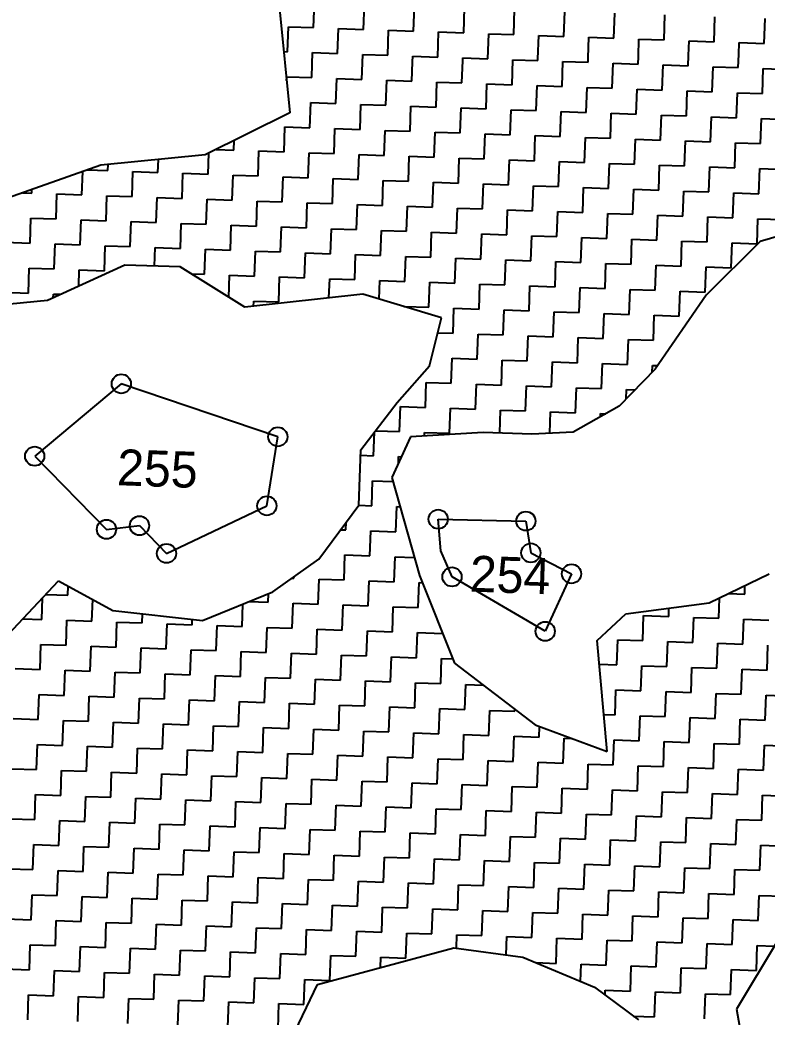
# Model space of a CAD drawing. Header units: metres. Extents: x 287345 to 291891, y 1993918 to 1999987.
# Drawn here: x 287922.8 to 288222.8, y 1997226.8 to 1997627.4 of the extents above; entities that cross this region are included whole.
import ezdxf
from ezdxf.enums import TextEntityAlignment as Align

# ---------------------------------------------------------------- set-up
doc = ezdxf.new("R2010")
doc.units = ezdxf.units.M
doc.header["$MEASUREMENT"] = 0
for name, color, linetype in [('POLY_HATCH', 12, 'Continuous'), ('POLY_PARCEL', 6, 'Continuous'), ('TEXT_PARCEL', 7, 'Continuous')]:
    doc.layers.add(name, color=color, linetype=linetype)
doc.styles.add('TEXT_MAP', font='')
doc.styles.get('TEXT_MAP').set_extended_font_data('Kruti Dev 050')

msp = doc.modelspace()

# ---------------------------------------------------------------- linework, layer by layer
for centre in [(287963.52, 1997481.24), (288026.39, 1997459.94), (287928.73, 1997452.15), (288021.98, 1997432.22), (288090.79, 1997426.85), (287957.54, 1997422.76), (287970.8, 1997424.25), (288126, 1997426.09), (287981.67, 1997413.1), (288127.99, 1997413.31), (288096.33, 1997403.67), (288144.33, 1997404.9), (288133.73, 1997381.8)]:
    msp.add_circle(centre, 3.85)
at = {"layer": 'POLY_HATCH'}
for p, q in [((288027.06, 1997631.88), (288031.14, 1997590.04)), ((288031.14, 1997590.04), (287997.17, 1997573.18)), ((287997.17, 1997573.18), (287955.31, 1997569.1)), ((287955.31, 1997569.1), (287876.47, 1997541.32)), ((288241.13, 1997544.57), (288220.05, 1997538.37)), ((288220.05, 1997538.37), (288198.44, 1997516.9)), ((287964.99, 1997528.94), (287933.9, 1997514.76)), ((287987.21, 1997528.16), (287964.99, 1997528.94)), ((288013.06, 1997511.96), (287987.21, 1997528.16)), ((287933.9, 1997514.76), (287893.43, 1997510.63)), ((288060.52, 1997517.22), (288013.06, 1997511.96)), ((288092.16, 1997507.77), (288060.52, 1997517.22)), ((288198.44, 1997516.9), (288177.92, 1997487.06)), ((288087.31, 1997488.48), (288092.16, 1997507.77)), ((288074.27, 1997473.66), (288087.31, 1997488.48)), ((288177.92, 1997487.06), (288163.49, 1997472.28)), ((288059.7, 1997454.72), (288074.27, 1997473.66)), ((288163.49, 1997472.28), (288145.04, 1997461.82)), ((288079.63, 1997459.96), (288072.09, 1997443.55)), ((288108.89, 1997461.71), (288079.63, 1997459.96)), ((288128.33, 1997461.02), (288108.89, 1997461.71)), ((288145.04, 1997461.82), (288128.33, 1997461.02)), ((288058.91, 1997432.52), (288059.7, 1997454.72)), ((288072.09, 1997443.55), (288083.22, 1997404.25)), ((288042.85, 1997410.85), (288058.91, 1997432.52)), ((288024.31, 1997397.61), (288042.85, 1997410.85)), ((288083.22, 1997404.25), (288097.27, 1997369.01)), ((288199.62, 1997393.18), (288223.67, 1997404.84)), ((287918.03, 1997380.53), (287938.26, 1997402.04)), ((287938.26, 1997402.04), (287960.08, 1997390.16)), ((287996.09, 1997386.1), (288024.31, 1997397.61)), ((288166.1, 1997388.81), (288199.62, 1997393.18)), ((287960.08, 1997390.16), (287996.09, 1997386.1)), ((288154.59, 1997378.1), (288166.1, 1997388.81)), ((288158.58, 1997333.49), (288154.59, 1997378.1)), ((288097.27, 1997369.01), (288129.76, 1997344.24)), ((288129.76, 1997344.24), (288158.58, 1997333.49)), ((288042.36, 1997239.95), (288097.11, 1997254.68)), ((288097.11, 1997254.68), (288124.79, 1997250.92)), ((288226.87, 1997257.25), (288210.61, 1997230.04)), ((288124.79, 1997250.92), (288153.56, 1997238.79)), ((288031.86, 1997218.08), (288042.36, 1997239.95)), ((288153.56, 1997238.79), (288171.17, 1997225.66)), ((288210.61, 1997230.04), (288215.23, 1997203.47))]:
    msp.add_line(p, q, dxfattribs=at)
at = {"layer": 'POLY_HATCH', "linetype": 'Continuous'}
for p, q in [((288040.69, 1997624.34), (288041.05, 1997634.4)), ((288060.8, 1997623.63), (288061.16, 1997633.69)), ((288080.91, 1997622.92), (288081.27, 1997632.98)), ((288101.02, 1997622.21), (288101.38, 1997632.26)), ((288121.13, 1997621.5), (288121.48, 1997631.55)), ((288141.24, 1997620.79), (288141.59, 1997630.84)), ((288161.35, 1997620.07), (288161.7, 1997630.13)), ((288181.46, 1997619.36), (288181.81, 1997629.42)), ((288201.56, 1997618.65), (288201.92, 1997628.71)), ((288221.67, 1997617.94), (288222.03, 1997627.99)), ((288030.28, 1997614.65), (288030.64, 1997624.7)), ((288030.64, 1997624.7), (288040.69, 1997624.34)), ((288050.39, 1997613.93), (288050.75, 1997623.99)), ((288050.75, 1997623.99), (288060.8, 1997623.63)), ((288070.5, 1997613.22), (288070.86, 1997623.28)), ((288070.86, 1997623.28), (288080.91, 1997622.92)), ((288090.61, 1997612.51), (288090.96, 1997622.57)), ((288090.96, 1997622.57), (288101.02, 1997622.21)), ((288110.72, 1997611.8), (288111.07, 1997621.85)), ((288111.07, 1997621.85), (288121.13, 1997621.5)), ((288130.85, 1997611.75), (288131.18, 1997621.14)), ((288131.18, 1997621.14), (288141.24, 1997620.79)), ((288151, 1997612.2), (288151.29, 1997620.43)), ((288151.29, 1997620.43), (288161.35, 1997620.07)), ((288171.15, 1997612.66), (288171.4, 1997619.72)), ((288171.4, 1997619.72), (288181.46, 1997619.36)), ((288191.3, 1997613.11), (288191.51, 1997619.01)), ((288191.51, 1997619.01), (288201.56, 1997618.65)), ((288211.45, 1997613.57), (288211.62, 1997618.3)), ((288211.62, 1997618.3), (288221.67, 1997617.94)), ((288028.73, 1997614.7), (288030.28, 1997614.65)), ((288040.17, 1997609.69), (288040.34, 1997614.29)), ((288040.34, 1997614.29), (288050.39, 1997613.93)), ((288060.32, 1997610.15), (288060.45, 1997613.58)), ((288060.45, 1997613.58), (288070.5, 1997613.22)), ((288080.47, 1997610.61), (288080.55, 1997612.87)), ((288080.55, 1997612.87), (288090.61, 1997612.51)), ((288100.31, 1997602.1), (288100.62, 1997611.06)), ((288100.62, 1997611.06), (288100.66, 1997612.16)), ((288100.66, 1997612.16), (288110.72, 1997611.8)), ((288120.42, 1997601.39), (288120.77, 1997611.44)), ((288120.77, 1997611.44), (288130.83, 1997611.09)), ((288130.83, 1997611.09), (288130.85, 1997611.75)), ((288140.53, 1997600.68), (288140.88, 1997610.73)), ((288140.88, 1997610.73), (288150.94, 1997610.38)), ((288150.94, 1997610.38), (288151, 1997612.2)), ((288171.04, 1997609.66), (288171.15, 1997612.66)), ((288191.15, 1997608.95), (288191.3, 1997613.11)), ((288211.26, 1997608.24), (288211.45, 1997613.57)), ((288039.98, 1997604.24), (288040.17, 1997609.69)), ((288060.09, 1997603.52), (288060.32, 1997610.15)), ((288080.2, 1997602.81), (288080.47, 1997610.61)), ((288160.63, 1997599.97), (288160.99, 1997610.02)), ((288160.99, 1997610.02), (288171.04, 1997609.66)), ((288180.74, 1997599.25), (288181.1, 1997609.31)), ((288181.1, 1997609.31), (288191.15, 1997608.95)), ((288200.85, 1997598.54), (288201.21, 1997608.6)), ((288201.21, 1997608.6), (288211.26, 1997608.24)), ((288220.96, 1997597.83), (288221.32, 1997607.89)), ((288221.32, 1997607.89), (288231.37, 1997607.53)), ((288029.87, 1997603.02), (288029.93, 1997604.59)), ((288029.93, 1997604.59), (288039.98, 1997604.24)), ((288049.68, 1997593.83), (288050.04, 1997603.88)), ((288050.04, 1997603.88), (288060.09, 1997603.52)), ((288069.79, 1997593.11), (288070.14, 1997603.17)), ((288070.14, 1997603.17), (288080.2, 1997602.81)), ((288089.9, 1997592.4), (288090.25, 1997602.46)), ((288090.25, 1997602.46), (288100.31, 1997602.1)), ((288110.01, 1997591.69), (288110.36, 1997601.74)), ((288110.36, 1997601.74), (288120.42, 1997601.39)), ((288130.12, 1997590.98), (288130.47, 1997601.03)), ((288130.47, 1997601.03), (288140.53, 1997600.68)), ((288150.22, 1997590.27), (288150.58, 1997600.32)), ((288150.58, 1997600.32), (288160.63, 1997599.97)), ((288170.33, 1997589.56), (288170.69, 1997599.61)), ((288170.69, 1997599.61), (288180.74, 1997599.25)), ((288190.44, 1997588.84), (288190.8, 1997598.9)), ((288190.8, 1997598.9), (288200.85, 1997598.54)), ((288210.55, 1997588.13), (288210.91, 1997598.19)), ((288210.91, 1997598.19), (288220.96, 1997597.83)), ((288039.27, 1997584.13), (288039.62, 1997594.18)), ((288039.62, 1997594.18), (288049.68, 1997593.83)), ((288059.38, 1997583.41), (288059.73, 1997593.47)), ((288059.73, 1997593.47), (288069.79, 1997593.11)), ((288079.49, 1997582.7), (288079.84, 1997592.76)), ((288079.84, 1997592.76), (288089.9, 1997592.4)), ((288099.6, 1997581.99), (288099.95, 1997592.05)), ((288099.95, 1997592.05), (288110.01, 1997591.69)), ((288119.71, 1997581.28), (288120.06, 1997591.33)), ((288120.06, 1997591.33), (288130.12, 1997590.98)), ((288139.81, 1997580.57), (288140.17, 1997590.62)), ((288140.17, 1997590.62), (288150.22, 1997590.27)), ((288159.92, 1997579.86), (288160.28, 1997589.91)), ((288160.28, 1997589.91), (288170.33, 1997589.56)), ((288180.03, 1997579.15), (288180.39, 1997589.2)), ((288180.39, 1997589.2), (288190.44, 1997588.84)), ((288200.14, 1997578.43), (288200.5, 1997588.49)), ((288200.5, 1997588.49), (288210.55, 1997588.13)), ((288220.25, 1997577.72), (288220.61, 1997587.78)), ((288220.61, 1997587.78), (288230.66, 1997587.42)), ((288028.86, 1997574.43), (288029.21, 1997584.48)), ((288029.21, 1997584.48), (288039.27, 1997584.13)), ((288048.97, 1997573.72), (288049.32, 1997583.77)), ((288049.32, 1997583.77), (288059.38, 1997583.41)), ((288069.08, 1997573), (288069.43, 1997583.06)), ((288069.43, 1997583.06), (288079.49, 1997582.7)), ((288008.75, 1997575.14), (288008.89, 1997579)), ((288089.19, 1997572.29), (288089.54, 1997582.35)), ((288089.54, 1997582.35), (288099.6, 1997581.99)), ((288109.29, 1997571.58), (288109.65, 1997581.64)), ((288109.65, 1997581.64), (288119.71, 1997581.28)), ((288129.4, 1997570.87), (288129.76, 1997580.92)), ((288129.76, 1997580.92), (288139.81, 1997580.57)), ((288149.51, 1997570.16), (288149.87, 1997580.21)), ((288149.87, 1997580.21), (288159.92, 1997579.86)), ((288169.62, 1997569.45), (288169.98, 1997579.5)), ((288169.98, 1997579.5), (288180.03, 1997579.15)), ((288189.73, 1997568.74), (288190.09, 1997578.79)), ((288190.09, 1997578.79), (288200.14, 1997578.43)), ((288001.62, 1997575.39), (288008.75, 1997575.14)), ((288018.45, 1997564.73), (288018.8, 1997574.78)), ((288018.8, 1997574.78), (288028.86, 1997574.43)), ((288209.84, 1997568.02), (288210.2, 1997578.08)), ((288210.2, 1997578.08), (288220.25, 1997577.72)), ((287978.23, 1997566.15), (287978.41, 1997571.36)), ((287998.34, 1997565.44), (287998.64, 1997573.91)), ((288038.56, 1997564.02), (288038.91, 1997574.07)), ((288038.91, 1997574.07), (288048.97, 1997573.72)), ((288058.67, 1997563.31), (288059.02, 1997573.36)), ((288059.02, 1997573.36), (288069.08, 1997573)), ((288078.78, 1997562.59), (288079.13, 1997572.65)), ((288079.13, 1997572.65), (288089.19, 1997572.29)), ((288098.88, 1997561.88), (288099.24, 1997571.94)), ((288099.24, 1997571.94), (288109.29, 1997571.58)), ((288118.99, 1997561.17), (288119.35, 1997571.23)), ((288119.35, 1997571.23), (288129.4, 1997570.87)), ((287949.79, 1997567.16), (287958.12, 1997566.86)), ((287958.12, 1997566.86), (287958.21, 1997569.39)), ((288139.1, 1997560.46), (288139.46, 1997570.51)), ((288139.46, 1997570.51), (288149.51, 1997570.16)), ((288159.21, 1997559.75), (288159.57, 1997569.8)), ((288159.57, 1997569.8), (288169.62, 1997569.45)), ((288179.32, 1997559.04), (288179.68, 1997569.09)), ((288179.68, 1997569.09), (288189.73, 1997568.74)), ((288199.43, 1997558.32), (288199.79, 1997568.38)), ((288199.79, 1997568.38), (288209.84, 1997568.02)), ((288219.54, 1997557.61), (288219.89, 1997567.67)), ((288219.89, 1997567.67), (288229.95, 1997567.31)), ((287947.71, 1997557.17), (287948.04, 1997566.54)), ((287967.82, 1997556.45), (287968.18, 1997566.51)), ((287968.18, 1997566.51), (287978.23, 1997566.15)), ((287987.93, 1997555.74), (287988.29, 1997565.8)), ((287988.29, 1997565.8), (287998.34, 1997565.44)), ((288008.04, 1997555.03), (288008.39, 1997565.08)), ((288008.39, 1997565.08), (288018.45, 1997564.73)), ((288028.15, 1997554.32), (288028.5, 1997564.37)), ((288028.5, 1997564.37), (288038.56, 1997564.02)), ((288048.26, 1997553.61), (288048.61, 1997563.66)), ((288048.61, 1997563.66), (288058.67, 1997563.31)), ((288068.37, 1997552.9), (288068.72, 1997562.95)), ((288068.72, 1997562.95), (288078.78, 1997562.59)), ((287927.6, 1997557.88), (287927.65, 1997559.36)), ((288088.47, 1997552.18), (288088.83, 1997562.24)), ((288088.83, 1997562.24), (288098.88, 1997561.88)), ((288108.58, 1997551.47), (288108.94, 1997561.53)), ((288108.94, 1997561.53), (288118.99, 1997561.17)), ((288128.69, 1997550.76), (288129.05, 1997560.82)), ((288129.05, 1997560.82), (288139.1, 1997560.46)), ((288148.8, 1997550.05), (288149.16, 1997560.1)), ((288149.16, 1997560.1), (288159.21, 1997559.75)), ((288168.91, 1997549.34), (288169.27, 1997559.39)), ((288169.27, 1997559.39), (288179.32, 1997559.04)), ((288189.02, 1997548.63), (288189.37, 1997558.68)), ((288189.37, 1997558.68), (288199.43, 1997558.32)), ((287923.83, 1997558.01), (287927.6, 1997557.88)), ((287937.3, 1997547.47), (287937.66, 1997557.52)), ((287937.66, 1997557.52), (287947.71, 1997557.17)), ((287957.41, 1997546.75), (287957.77, 1997556.81)), ((287957.77, 1997556.81), (287967.82, 1997556.45)), ((287977.52, 1997546.04), (287977.87, 1997556.1)), ((287977.87, 1997556.1), (287987.93, 1997555.74)), ((287997.63, 1997545.33), (287997.98, 1997555.39)), ((287997.98, 1997555.39), (288008.04, 1997555.03)), ((288017.74, 1997544.62), (288018.09, 1997554.67)), ((288018.09, 1997554.67), (288028.15, 1997554.32)), ((288209.13, 1997547.91), (288209.48, 1997557.97)), ((288209.48, 1997557.97), (288219.54, 1997557.61)), ((288037.85, 1997543.91), (288038.2, 1997553.96)), ((288038.2, 1997553.96), (288048.26, 1997553.61)), ((288057.95, 1997543.2), (288058.31, 1997553.25)), ((288058.31, 1997553.25), (288068.37, 1997552.9)), ((288078.06, 1997542.49), (288078.42, 1997552.54)), ((288078.42, 1997552.54), (288088.47, 1997552.18)), ((288098.17, 1997541.77), (288098.53, 1997551.83)), ((288098.53, 1997551.83), (288108.58, 1997551.47)), ((288118.28, 1997541.06), (288118.64, 1997551.12)), ((288118.64, 1997551.12), (288128.69, 1997550.76)), ((287926.89, 1997537.77), (287927.25, 1997547.82)), ((287927.25, 1997547.82), (287937.3, 1997547.47)), ((287947, 1997537.06), (287947.36, 1997547.11)), ((287947.36, 1997547.11), (287957.41, 1997546.75)), ((288138.39, 1997540.35), (288138.75, 1997550.41)), ((288138.75, 1997550.41), (288148.8, 1997550.05)), ((288158.5, 1997539.64), (288158.86, 1997549.69)), ((288158.86, 1997549.69), (288168.91, 1997549.34)), ((288178.61, 1997538.93), (288178.96, 1997548.98)), ((288178.96, 1997548.98), (288189.02, 1997548.63)), ((288198.72, 1997538.22), (288199.07, 1997548.27)), ((288199.07, 1997548.27), (288209.13, 1997547.91)), ((288218.83, 1997537.5), (288219.18, 1997547.56)), ((288219.18, 1997547.56), (288229.24, 1997547.2)), ((287967.11, 1997536.34), (287967.46, 1997546.4)), ((287967.46, 1997546.4), (287977.52, 1997546.04)), ((287987.22, 1997535.63), (287987.57, 1997545.69)), ((287987.57, 1997545.69), (287997.63, 1997545.33)), ((288007.33, 1997534.92), (288007.68, 1997544.98)), ((288007.68, 1997544.98), (288017.74, 1997544.62)), ((288027.44, 1997534.21), (288027.79, 1997544.26)), ((288027.79, 1997544.26), (288037.85, 1997543.91)), ((288047.54, 1997533.5), (288047.9, 1997543.55)), ((288047.9, 1997543.55), (288057.95, 1997543.2)), ((288067.65, 1997532.79), (288068.01, 1997542.84)), ((288068.01, 1997542.84), (288078.06, 1997542.49)), ((288087.76, 1997532.07), (288088.12, 1997542.13)), ((288088.12, 1997542.13), (288098.17, 1997541.77)), ((288107.87, 1997531.36), (288108.23, 1997541.42)), ((288108.23, 1997541.42), (288118.28, 1997541.06)), ((288127.98, 1997530.65), (288128.34, 1997540.71)), ((288128.34, 1997540.71), (288138.39, 1997540.35)), ((288148.09, 1997529.94), (288148.45, 1997539.99)), ((288148.45, 1997539.99), (288158.5, 1997539.64)), ((288168.2, 1997529.23), (288168.55, 1997539.28)), ((288168.55, 1997539.28), (288178.61, 1997538.93)), ((287916.84, 1997538.12), (287926.89, 1997537.77)), ((287936.59, 1997527.36), (287936.95, 1997537.41)), ((287936.95, 1997537.41), (287947, 1997537.06)), ((287956.7, 1997526.65), (287957.05, 1997536.7)), ((287957.05, 1997536.7), (287967.11, 1997536.34)), ((287976.9, 1997528.52), (287977.16, 1997535.99)), ((287977.16, 1997535.99), (287987.22, 1997535.63)), ((287996.92, 1997525.22), (287997.27, 1997535.28)), ((287997.27, 1997535.28), (288007.33, 1997534.92)), ((288188.31, 1997528.52), (288188.66, 1997538.57)), ((288188.66, 1997538.57), (288198.72, 1997538.22)), ((288208.42, 1997527.81), (288208.77, 1997537.86)), ((288208.77, 1997537.86), (288218.83, 1997537.5)), ((288017.03, 1997524.51), (288017.38, 1997534.57)), ((288017.38, 1997534.57), (288027.44, 1997534.21)), ((288037.13, 1997523.8), (288037.49, 1997533.85)), ((288037.49, 1997533.85), (288047.54, 1997533.5)), ((288057.24, 1997523.09), (288057.6, 1997533.14)), ((288057.6, 1997533.14), (288067.65, 1997532.79)), ((288077.35, 1997522.38), (288077.71, 1997532.43)), ((288077.71, 1997532.43), (288087.76, 1997532.07)), ((288097.46, 1997521.66), (288097.82, 1997531.72)), ((288097.82, 1997531.72), (288107.87, 1997531.36)), ((288117.57, 1997520.95), (288117.93, 1997531.01)), ((288117.93, 1997531.01), (288127.98, 1997530.65)), ((287926.18, 1997517.66), (287926.54, 1997527.71)), ((287926.54, 1997527.71), (287936.59, 1997527.36)), ((287946.41, 1997520.46), (287946.64, 1997527)), ((287946.64, 1997527), (287956.7, 1997526.65)), ((288137.68, 1997520.24), (288138.04, 1997530.3)), ((288138.04, 1997530.3), (288148.09, 1997529.94)), ((288157.79, 1997519.53), (288158.14, 1997529.58)), ((288158.14, 1997529.58), (288168.2, 1997529.23)), ((288177.9, 1997518.82), (288178.25, 1997528.87)), ((288178.25, 1997528.87), (288188.31, 1997528.52)), ((288198.01, 1997518.11), (288198.36, 1997528.16)), ((288198.36, 1997528.16), (288208.42, 1997527.81)), ((287991.59, 1997525.41), (287996.92, 1997525.22)), ((288006.66, 1997515.97), (288006.97, 1997524.87)), ((288006.97, 1997524.87), (288017.03, 1997524.51)), ((288026.72, 1997514.1), (288027.08, 1997524.16)), ((288027.08, 1997524.16), (288037.13, 1997523.8)), ((288046.92, 1997515.71), (288047.19, 1997523.44)), ((288047.19, 1997523.44), (288057.24, 1997523.09)), ((288067.03, 1997515.28), (288067.3, 1997522.73)), ((288067.3, 1997522.73), (288077.35, 1997522.38)), ((288087.05, 1997511.97), (288087.41, 1997522.02)), ((288087.41, 1997522.02), (288097.46, 1997521.66)), ((288107.16, 1997511.25), (288107.52, 1997521.31)), ((288107.52, 1997521.31), (288117.57, 1997520.95)), ((288127.27, 1997510.54), (288127.62, 1997520.6)), ((288127.62, 1997520.6), (288137.68, 1997520.24)), ((288147.38, 1997509.83), (288147.73, 1997519.89)), ((288147.73, 1997519.89), (288157.79, 1997519.53)), ((288167.49, 1997509.12), (288167.84, 1997519.17)), ((288167.84, 1997519.17), (288177.9, 1997518.82)), ((287916.12, 1997518.01), (287926.18, 1997517.66)), ((287936.18, 1997515.8), (287936.23, 1997517.3)), ((287936.23, 1997517.3), (287939.25, 1997517.2)), ((288187.6, 1997508.41), (288187.95, 1997518.46)), ((288187.95, 1997518.46), (288198.01, 1997518.11)), ((288016.6, 1997512.35), (288016.67, 1997514.46)), ((288016.67, 1997514.46), (288026.72, 1997514.1)), ((288077, 1997512.32), (288087.05, 1997511.97)), ((288077, 1997512.3), (288077, 1997512.32)), ((288096.75, 1997501.56), (288097.11, 1997511.61)), ((288097.11, 1997511.61), (288107.16, 1997511.25)), ((288116.86, 1997500.84), (288117.21, 1997510.9)), ((288117.21, 1997510.9), (288127.27, 1997510.54)), ((288136.97, 1997500.13), (288137.32, 1997510.19)), ((288137.32, 1997510.19), (288147.38, 1997509.83)), ((288157.08, 1997499.42), (288157.43, 1997509.48)), ((288157.43, 1997509.48), (288167.49, 1997509.12)), ((288177.19, 1997498.71), (288177.54, 1997508.76)), ((288177.54, 1997508.76), (288187.6, 1997508.41)), ((288090.65, 1997501.77), (288096.75, 1997501.56)), ((288106.45, 1997491.15), (288106.8, 1997501.2)), ((288106.8, 1997501.2), (288116.86, 1997500.84)), ((288126.56, 1997490.43), (288126.91, 1997500.49)), ((288126.91, 1997500.49), (288136.97, 1997500.13)), ((288146.67, 1997489.72), (288147.02, 1997499.78)), ((288147.02, 1997499.78), (288157.08, 1997499.42)), ((288166.78, 1997489.01), (288167.13, 1997499.07)), ((288167.13, 1997499.07), (288177.19, 1997498.71)), ((288096.04, 1997481.45), (288096.39, 1997491.5)), ((288096.39, 1997491.5), (288106.45, 1997491.15)), ((288116.15, 1997480.74), (288116.5, 1997490.79)), ((288116.5, 1997490.79), (288126.56, 1997490.43)), ((288136.26, 1997480.02), (288136.61, 1997490.08)), ((288136.61, 1997490.08), (288146.67, 1997489.72)), ((288156.37, 1997479.31), (288156.72, 1997489.37)), ((288156.72, 1997489.37), (288166.78, 1997489.01)), ((288176.73, 1997485.84), (288176.83, 1997488.65)), ((288176.83, 1997488.65), (288178.96, 1997488.58)), ((288085.63, 1997471.75), (288085.98, 1997481.8)), ((288085.98, 1997481.8), (288096.04, 1997481.45)), ((288105.74, 1997471.04), (288106.09, 1997481.09)), ((288106.09, 1997481.09), (288116.15, 1997480.74)), ((288125.85, 1997470.32), (288126.2, 1997480.38)), ((288126.2, 1997480.38), (288136.26, 1997480.02)), ((288145.95, 1997469.61), (288146.31, 1997479.67)), ((288146.31, 1997479.67), (288156.37, 1997479.31)), ((288166.28, 1997475.14), (288166.42, 1997478.96)), ((288166.42, 1997478.96), (288169.89, 1997478.83)), ((288075.22, 1997462.05), (288075.57, 1997472.1)), ((288075.57, 1997472.1), (288085.63, 1997471.75)), ((288095.33, 1997461.34), (288095.68, 1997471.39)), ((288095.68, 1997471.39), (288105.74, 1997471.04)), ((288115.47, 1997461.47), (288115.79, 1997470.68)), ((288115.79, 1997470.68), (288125.85, 1997470.32)), ((288135.6, 1997461.37), (288135.9, 1997469.97)), ((288135.9, 1997469.97), (288145.95, 1997469.61)), ((288155.97, 1997468.01), (288156.01, 1997469.26)), ((288156.01, 1997469.26), (288158.03, 1997469.19)), ((288064.81, 1997452.35), (288065.14, 1997461.8)), ((288065.6, 1997462.39), (288075.22, 1997462.05)), ((288085.22, 1997460.3), (288085.27, 1997461.69)), ((288085.27, 1997461.69), (288095.33, 1997461.34)), ((288059.62, 1997452.53), (288064.81, 1997452.35)), ((288074.77, 1997449.38), (288074.86, 1997451.99)), ((288074.86, 1997451.99), (288075.95, 1997451.96)), ((288064.1, 1997432.24), (288064.45, 1997442.3)), ((288064.45, 1997442.3), (288072.53, 1997442.01)), ((288058.85, 1997432.43), (288064.1, 1997432.24)), ((288073.79, 1997421.83), (288074.15, 1997431.89)), ((288074.15, 1997431.89), (288075.41, 1997431.84)), ((288051.57, 1997422.62), (288053.69, 1997422.54)), ((288053.69, 1997422.54), (288053.79, 1997425.61)), ((288063.38, 1997412.13), (288063.74, 1997422.19)), ((288063.74, 1997422.19), (288073.79, 1997421.83)), ((288052.97, 1997402.43), (288053.33, 1997412.49)), ((288053.33, 1997412.49), (288063.38, 1997412.13)), ((288073.08, 1997401.72), (288073.44, 1997411.78)), ((288073.44, 1997411.78), (288081.17, 1997411.5)), ((288032.1, 1997403.17), (288032.86, 1997403.15)), ((288032.86, 1997403.15), (288032.89, 1997403.74)), ((288042.56, 1997392.74), (288042.92, 1997402.79)), ((288042.92, 1997402.79), (288052.97, 1997402.43)), ((287942.02, 1997396.29), (287942.15, 1997399.92)), ((288062.67, 1997392.02), (288063.03, 1997402.08)), ((288063.03, 1997402.08), (288073.08, 1997401.72)), ((288082.78, 1997391.31), (288083.14, 1997401.37)), ((288083.14, 1997401.37), (288084.39, 1997401.32)), ((288213.85, 1997396.74), (288213.97, 1997400.14)), ((287931.61, 1997386.59), (287931.92, 1997395.3)), ((287933.15, 1997396.61), (287942.02, 1997396.29)), ((287951.72, 1997385.88), (287952.02, 1997394.54)), ((288022.45, 1997393.45), (288022.58, 1997396.91)), ((288203.44, 1997387.04), (288203.72, 1997395.17)), ((288207.43, 1997396.97), (288213.85, 1997396.74)), ((288012.04, 1997383.75), (288012.36, 1997392.74)), ((288014.77, 1997393.72), (288022.45, 1997393.45)), ((288032.15, 1997383.04), (288032.51, 1997393.09)), ((288032.51, 1997393.09), (288042.56, 1997392.74)), ((288052.26, 1997382.32), (288052.62, 1997392.38)), ((288052.62, 1997392.38), (288062.67, 1997392.02)), ((288072.37, 1997381.61), (288072.73, 1997391.67)), ((288072.73, 1997391.67), (288082.78, 1997391.31)), ((288183.33, 1997387.75), (288183.44, 1997391.07)), ((287923.99, 1997386.86), (287931.61, 1997386.59)), ((287971.83, 1997385.17), (287971.96, 1997388.82)), ((287991.94, 1997384.46), (287992.01, 1997386.56)), ((288172.92, 1997378.06), (288173.27, 1997388.11)), ((288173.27, 1997388.11), (288183.33, 1997387.75)), ((288193.03, 1997377.34), (288193.38, 1997387.4)), ((288193.38, 1997387.4), (288203.44, 1997387.04)), ((288213.13, 1997376.63), (288213.49, 1997386.69)), ((288213.49, 1997386.69), (288223.54, 1997386.33)), ((287941.31, 1997376.18), (287941.66, 1997386.24)), ((287941.66, 1997386.24), (287951.72, 1997385.88)), ((287961.42, 1997375.47), (287961.77, 1997385.53)), ((287961.77, 1997385.53), (287971.83, 1997385.17)), ((287981.53, 1997374.76), (287981.88, 1997384.82)), ((287981.88, 1997384.82), (287991.94, 1997384.46)), ((288001.63, 1997374.05), (288001.99, 1997384.1)), ((288001.99, 1997384.1), (288012.04, 1997383.75)), ((288021.74, 1997373.34), (288022.1, 1997383.39)), ((288022.1, 1997383.39), (288032.15, 1997383.04)), ((288041.85, 1997372.63), (288042.21, 1997382.68)), ((288042.21, 1997382.68), (288052.26, 1997382.32)), ((288061.96, 1997371.91), (288062.32, 1997381.97)), ((288062.32, 1997381.97), (288072.37, 1997381.61)), ((288082.07, 1997371.2), (288082.43, 1997381.26)), ((288082.43, 1997381.26), (288092.48, 1997380.9)), ((288092.48, 1997380.9), (288092.48, 1997381.01)), ((288162.51, 1997368.36), (288162.86, 1997378.41)), ((288162.86, 1997378.41), (288172.92, 1997378.06)), ((287930.9, 1997366.49), (287931.25, 1997376.54)), ((287931.25, 1997376.54), (287941.31, 1997376.18)), ((287951.01, 1997365.77), (287951.36, 1997375.83)), ((287951.36, 1997375.83), (287961.42, 1997375.47)), ((287971.11, 1997365.06), (287971.47, 1997375.12)), ((287971.47, 1997375.12), (287981.53, 1997374.76)), ((287991.22, 1997364.35), (287991.58, 1997374.41)), ((287991.58, 1997374.41), (288001.63, 1997374.05)), ((288182.61, 1997367.65), (288182.97, 1997377.7)), ((288182.97, 1997377.7), (288193.03, 1997377.34)), ((288202.72, 1997366.93), (288203.08, 1997376.99)), ((288203.08, 1997376.99), (288213.13, 1997376.63)), ((288222.83, 1997366.22), (288223.19, 1997376.28)), ((288011.33, 1997363.64), (288011.69, 1997373.69)), ((288011.69, 1997373.69), (288021.74, 1997373.34)), ((288031.44, 1997362.93), (288031.8, 1997372.98)), ((288031.8, 1997372.98), (288041.85, 1997372.63)), ((288051.55, 1997362.22), (288051.91, 1997372.27)), ((288051.91, 1997372.27), (288061.96, 1997371.91)), ((288071.66, 1997361.5), (288072.02, 1997371.56)), ((288072.02, 1997371.56), (288082.07, 1997371.2)), ((288091.77, 1997360.79), (288092.12, 1997370.85)), ((288092.12, 1997370.85), (288096.6, 1997370.69)), ((287920.84, 1997366.84), (287930.9, 1997366.49)), ((288155.44, 1997368.61), (288162.51, 1997368.36)), ((288172.2, 1997357.95), (288172.56, 1997368)), ((288172.56, 1997368), (288182.61, 1997367.65)), ((288192.31, 1997357.23), (288192.67, 1997367.29)), ((288192.67, 1997367.29), (288202.72, 1997366.93)), ((288212.42, 1997356.52), (288212.78, 1997366.58)), ((288212.78, 1997366.58), (288222.83, 1997366.22)), ((287940.6, 1997356.08), (287940.95, 1997366.13)), ((287940.95, 1997366.13), (287951.01, 1997365.77)), ((287960.7, 1997355.36), (287961.06, 1997365.42)), ((287961.06, 1997365.42), (287971.11, 1997365.06)), ((287980.81, 1997354.65), (287981.17, 1997364.71)), ((287981.17, 1997364.71), (287991.22, 1997364.35)), ((288000.92, 1997353.94), (288001.28, 1997363.99)), ((288001.28, 1997363.99), (288011.33, 1997363.64)), ((288021.03, 1997353.23), (288021.39, 1997363.28)), ((288021.39, 1997363.28), (288031.44, 1997362.93)), ((288041.14, 1997352.52), (288041.5, 1997362.57)), ((288041.5, 1997362.57), (288051.55, 1997362.22)), ((288061.25, 1997351.81), (288061.61, 1997361.86)), ((288061.61, 1997361.86), (288071.66, 1997361.5)), ((288081.36, 1997351.09), (288081.71, 1997361.15)), ((288081.71, 1997361.15), (288091.77, 1997360.79)), ((288101.47, 1997350.38), (288101.82, 1997360.44)), ((288101.82, 1997360.44), (288108.84, 1997360.19)), ((287930.19, 1997346.38), (287930.54, 1997356.43)), ((287930.54, 1997356.43), (287940.6, 1997356.08)), ((287950.29, 1997345.66), (287950.65, 1997355.72)), ((287950.65, 1997355.72), (287960.7, 1997355.36)), ((287970.4, 1997344.95), (287970.76, 1997355.01)), ((287970.76, 1997355.01), (287980.81, 1997354.65)), ((288161.79, 1997348.25), (288162.15, 1997358.3)), ((288162.15, 1997358.3), (288172.2, 1997357.95)), ((288181.9, 1997347.54), (288182.26, 1997357.59)), ((288182.26, 1997357.59), (288192.31, 1997357.23)), ((288202.01, 1997346.82), (288202.37, 1997356.88)), ((288202.37, 1997356.88), (288212.42, 1997356.52)), ((288222.12, 1997346.11), (288222.48, 1997356.17)), ((288222.48, 1997356.17), (288232.53, 1997355.81)), ((287990.51, 1997344.24), (287990.87, 1997354.3)), ((287990.87, 1997354.3), (288000.92, 1997353.94)), ((288010.62, 1997343.53), (288010.98, 1997353.58)), ((288010.98, 1997353.58), (288021.03, 1997353.23)), ((288030.73, 1997342.82), (288031.09, 1997352.87)), ((288031.09, 1997352.87), (288041.14, 1997352.52)), ((288050.84, 1997342.11), (288051.2, 1997352.16)), ((288051.2, 1997352.16), (288061.25, 1997351.81)), ((288070.95, 1997341.4), (288071.3, 1997351.45)), ((288071.3, 1997351.45), (288081.36, 1997351.09)), ((288091.06, 1997340.68), (288091.41, 1997350.74)), ((288091.41, 1997350.74), (288101.47, 1997350.38)), ((288121.58, 1997349.67), (288121.6, 1997350.46)), ((287920.13, 1997346.73), (287930.19, 1997346.38)), ((288111.17, 1997339.97), (288111.52, 1997350.03)), ((288111.52, 1997350.03), (288121.58, 1997349.67)), ((288157.25, 1997348.41), (288161.79, 1997348.25)), ((288171.49, 1997337.84), (288171.85, 1997347.89)), ((288171.85, 1997347.89), (288181.9, 1997347.54)), ((288191.6, 1997337.13), (288191.96, 1997347.18)), ((288191.96, 1997347.18), (288202.01, 1997346.82)), ((288211.71, 1997336.41), (288212.07, 1997346.47)), ((288212.07, 1997346.47), (288222.12, 1997346.11)), ((287939.88, 1997335.97), (287940.24, 1997346.02)), ((287940.24, 1997346.02), (287950.29, 1997345.66)), ((287959.99, 1997335.25), (287960.35, 1997345.31)), ((287960.35, 1997345.31), (287970.4, 1997344.95)), ((287980.1, 1997334.54), (287980.46, 1997344.6)), ((287980.46, 1997344.6), (287990.51, 1997344.24)), ((288000.21, 1997333.83), (288000.57, 1997343.89)), ((288000.57, 1997343.89), (288010.62, 1997343.53)), ((288020.32, 1997333.12), (288020.68, 1997343.17)), ((288020.68, 1997343.17), (288030.73, 1997342.82)), ((288040.43, 1997332.41), (288040.78, 1997342.46)), ((288040.78, 1997342.46), (288050.84, 1997342.11)), ((288131.28, 1997339.26), (288131.43, 1997343.62)), ((288060.54, 1997331.7), (288060.89, 1997341.75)), ((288060.89, 1997341.75), (288070.95, 1997341.4)), ((288080.65, 1997330.99), (288081, 1997341.04)), ((288081, 1997341.04), (288091.06, 1997340.68)), ((288100.76, 1997330.27), (288101.11, 1997340.33)), ((288101.11, 1997340.33), (288111.17, 1997339.97)), ((288120.86, 1997329.56), (288121.22, 1997339.62)), ((288121.22, 1997339.62), (288131.28, 1997339.26)), ((288140.97, 1997328.85), (288141.33, 1997338.9)), ((288141.33, 1997338.9), (288144.35, 1997338.8)), ((287929.47, 1997326.27), (287929.83, 1997336.32)), ((287929.83, 1997336.32), (287939.88, 1997335.97)), ((287949.58, 1997325.56), (287949.94, 1997335.61)), ((287949.94, 1997335.61), (287959.99, 1997335.25)), ((287969.69, 1997324.84), (287970.05, 1997334.9)), ((287970.05, 1997334.9), (287980.1, 1997334.54)), ((288161.08, 1997328.14), (288161.44, 1997338.19)), ((288161.44, 1997338.19), (288171.49, 1997337.84)), ((288181.19, 1997327.43), (288181.55, 1997337.48)), ((288181.55, 1997337.48), (288191.6, 1997337.13)), ((288201.3, 1997326.72), (288201.66, 1997336.77)), ((288201.66, 1997336.77), (288211.71, 1997336.41)), ((288221.41, 1997326), (288221.77, 1997336.06)), ((288221.77, 1997336.06), (288231.82, 1997335.7)), ((287989.8, 1997324.13), (287990.16, 1997334.19)), ((287990.16, 1997334.19), (288000.21, 1997333.83)), ((288009.91, 1997323.42), (288010.27, 1997333.48)), ((288010.27, 1997333.48), (288020.32, 1997333.12)), ((288030.02, 1997322.71), (288030.37, 1997332.76)), ((288030.37, 1997332.76), (288040.43, 1997332.41)), ((288050.13, 1997322), (288050.48, 1997332.05)), ((288050.48, 1997332.05), (288060.54, 1997331.7)), ((288070.24, 1997321.29), (288070.59, 1997331.34)), ((288070.59, 1997331.34), (288080.65, 1997330.99)), ((288090.35, 1997320.57), (288090.7, 1997330.63)), ((288090.7, 1997330.63), (288100.76, 1997330.27)), ((287919.42, 1997326.62), (287929.47, 1997326.27)), ((288110.45, 1997319.86), (288110.81, 1997329.92)), ((288110.81, 1997329.92), (288120.86, 1997329.56)), ((288130.56, 1997319.15), (288130.92, 1997329.21)), ((288130.92, 1997329.21), (288140.97, 1997328.85)), ((288150.67, 1997318.44), (288151.03, 1997328.49)), ((288151.03, 1997328.49), (288161.08, 1997328.14)), ((288170.78, 1997317.73), (288171.14, 1997327.78)), ((288171.14, 1997327.78), (288181.19, 1997327.43)), ((288190.89, 1997317.02), (288191.25, 1997327.07)), ((288191.25, 1997327.07), (288201.3, 1997326.72)), ((288211, 1997316.31), (288211.36, 1997326.36)), ((288211.36, 1997326.36), (288221.41, 1997326)), ((287939.17, 1997315.86), (287939.53, 1997325.91)), ((287939.53, 1997325.91), (287949.58, 1997325.56)), ((287959.28, 1997315.15), (287959.64, 1997325.2)), ((287959.64, 1997325.2), (287969.69, 1997324.84)), ((287979.39, 1997314.43), (287979.75, 1997324.49)), ((287979.75, 1997324.49), (287989.8, 1997324.13)), ((287999.5, 1997313.72), (287999.86, 1997323.78)), ((287999.86, 1997323.78), (288009.91, 1997323.42)), ((288019.61, 1997313.01), (288019.96, 1997323.07)), ((288019.96, 1997323.07), (288030.02, 1997322.71)), ((288039.72, 1997312.3), (288040.07, 1997322.35)), ((288040.07, 1997322.35), (288050.13, 1997322)), ((288059.83, 1997311.59), (288060.18, 1997321.64)), ((288060.18, 1997321.64), (288070.24, 1997321.29)), ((288079.94, 1997310.88), (288080.29, 1997320.93)), ((288080.29, 1997320.93), (288090.35, 1997320.57)), ((288100.04, 1997310.16), (288100.4, 1997320.22)), ((288100.4, 1997320.22), (288110.45, 1997319.86)), ((288120.15, 1997309.45), (288120.51, 1997319.51)), ((288120.51, 1997319.51), (288130.56, 1997319.15)), ((288140.26, 1997308.74), (288140.62, 1997318.8)), ((288140.62, 1997318.8), (288150.67, 1997318.44)), ((287928.76, 1997306.16), (287929.12, 1997316.21)), ((287929.12, 1997316.21), (287939.17, 1997315.86)), ((287948.87, 1997305.45), (287949.23, 1997315.5)), ((287949.23, 1997315.5), (287959.28, 1997315.15)), ((287968.98, 1997304.74), (287969.34, 1997314.79)), ((287969.34, 1997314.79), (287979.39, 1997314.43)), ((288160.37, 1997308.03), (288160.73, 1997318.08)), ((288160.73, 1997318.08), (288170.78, 1997317.73)), ((288180.48, 1997307.32), (288180.84, 1997317.37)), ((288180.84, 1997317.37), (288190.89, 1997317.02)), ((288200.59, 1997306.61), (288200.95, 1997316.66)), ((288200.95, 1997316.66), (288211, 1997316.31)), ((288220.7, 1997305.9), (288221.05, 1997315.95)), ((288221.05, 1997315.95), (288231.11, 1997315.59)), ((287989.09, 1997304.02), (287989.44, 1997314.08)), ((287989.44, 1997314.08), (287999.5, 1997313.72)), ((288009.2, 1997303.31), (288009.55, 1997313.37)), ((288009.55, 1997313.37), (288019.61, 1997313.01)), ((288029.31, 1997302.6), (288029.66, 1997312.66)), ((288029.66, 1997312.66), (288039.72, 1997312.3)), ((288049.42, 1997301.89), (288049.77, 1997311.94)), ((288049.77, 1997311.94), (288059.83, 1997311.59)), ((288069.53, 1997301.18), (288069.88, 1997311.23)), ((288069.88, 1997311.23), (288079.94, 1997310.88)), ((288089.63, 1997300.47), (288089.99, 1997310.52)), ((288089.99, 1997310.52), (288100.04, 1997310.16)), ((287918.71, 1997306.51), (287928.76, 1997306.16)), ((288109.74, 1997299.75), (288110.1, 1997309.81)), ((288110.1, 1997309.81), (288120.15, 1997309.45)), ((288129.85, 1997299.04), (288130.21, 1997309.1)), ((288130.21, 1997309.1), (288140.26, 1997308.74)), ((288149.96, 1997298.33), (288150.32, 1997308.39)), ((288150.32, 1997308.39), (288160.37, 1997308.03)), ((288170.07, 1997297.62), (288170.43, 1997307.67)), ((288170.43, 1997307.67), (288180.48, 1997307.32)), ((288190.18, 1997296.91), (288190.53, 1997306.96)), ((288190.53, 1997306.96), (288200.59, 1997306.61)), ((287938.46, 1997295.75), (287938.82, 1997305.8)), ((287938.82, 1997305.8), (287948.87, 1997305.45)), ((287958.57, 1997295.04), (287958.93, 1997305.09)), ((287958.93, 1997305.09), (287968.98, 1997304.74)), ((287978.68, 1997294.33), (287979.03, 1997304.38)), ((287979.03, 1997304.38), (287989.09, 1997304.02)), ((287998.79, 1997293.61), (287999.14, 1997303.67)), ((287999.14, 1997303.67), (288009.2, 1997303.31)), ((288018.9, 1997292.9), (288019.25, 1997302.96)), ((288019.25, 1997302.96), (288029.31, 1997302.6)), ((288210.29, 1997296.2), (288210.64, 1997306.25)), ((288210.64, 1997306.25), (288220.7, 1997305.9)), ((288039.01, 1997292.19), (288039.36, 1997302.24)), ((288039.36, 1997302.24), (288049.42, 1997301.89)), ((288059.11, 1997291.48), (288059.47, 1997301.53)), ((288059.47, 1997301.53), (288069.53, 1997301.18)), ((288079.22, 1997290.77), (288079.58, 1997300.82)), ((288079.58, 1997300.82), (288089.63, 1997300.47)), ((288099.33, 1997290.06), (288099.69, 1997300.11)), ((288099.69, 1997300.11), (288109.74, 1997299.75)), ((288119.44, 1997289.34), (288119.8, 1997299.4)), ((288119.8, 1997299.4), (288129.85, 1997299.04)), ((288139.55, 1997288.63), (288139.91, 1997298.69)), ((288139.91, 1997298.69), (288149.96, 1997298.33)), ((287928.05, 1997286.05), (287928.41, 1997296.1)), ((287928.41, 1997296.1), (287938.46, 1997295.75)), ((287948.16, 1997285.34), (287948.52, 1997295.39)), ((287948.52, 1997295.39), (287958.57, 1997295.04)), ((287968.27, 1997284.63), (287968.62, 1997294.68)), ((287968.62, 1997294.68), (287978.68, 1997294.33)), ((288159.66, 1997287.92), (288160.02, 1997297.98)), ((288160.02, 1997297.98), (288170.07, 1997297.62)), ((288179.77, 1997287.21), (288180.12, 1997297.26)), ((288180.12, 1997297.26), (288190.18, 1997296.91)), ((288199.88, 1997286.5), (288200.23, 1997296.55)), ((288200.23, 1997296.55), (288210.29, 1997296.2)), ((288219.99, 1997285.79), (288220.34, 1997295.84)), ((288220.34, 1997295.84), (288230.4, 1997295.48)), ((287988.38, 1997283.91), (287988.73, 1997293.97)), ((287988.73, 1997293.97), (287998.79, 1997293.61)), ((288008.49, 1997283.2), (288008.84, 1997293.26)), ((288008.84, 1997293.26), (288018.9, 1997292.9)), ((288028.6, 1997282.49), (288028.95, 1997292.55)), ((288028.95, 1997292.55), (288039.01, 1997292.19)), ((288048.7, 1997281.78), (288049.06, 1997291.83)), ((288049.06, 1997291.83), (288059.11, 1997291.48)), ((288068.81, 1997281.07), (288069.17, 1997291.12)), ((288069.17, 1997291.12), (288079.22, 1997290.77)), ((288088.92, 1997280.36), (288089.28, 1997290.41)), ((288089.28, 1997290.41), (288099.33, 1997290.06)), ((287918, 1997286.41), (287928.05, 1997286.05)), ((288109.03, 1997279.65), (288109.39, 1997289.7)), ((288109.39, 1997289.7), (288119.44, 1997289.34)), ((288129.14, 1997278.93), (288129.5, 1997288.99)), ((288129.5, 1997288.99), (288139.55, 1997288.63)), ((288149.25, 1997278.22), (288149.61, 1997288.28)), ((288149.61, 1997288.28), (288159.66, 1997287.92)), ((288169.36, 1997277.51), (288169.71, 1997287.57)), ((288169.71, 1997287.57), (288179.77, 1997287.21)), ((288189.47, 1997276.8), (288189.82, 1997286.85)), ((288189.82, 1997286.85), (288199.88, 1997286.5)), ((287937.75, 1997275.64), (287938.11, 1997285.69)), ((287938.11, 1997285.69), (287948.16, 1997285.34)), ((287957.86, 1997274.93), (287958.21, 1997284.98)), ((287958.21, 1997284.98), (287968.27, 1997284.63)), ((287977.97, 1997274.22), (287978.32, 1997284.27)), ((287978.32, 1997284.27), (287988.38, 1997283.91)), ((287998.08, 1997273.5), (287998.43, 1997283.56)), ((287998.43, 1997283.56), (288008.49, 1997283.2)), ((288018.19, 1997272.79), (288018.54, 1997282.85)), ((288018.54, 1997282.85), (288028.6, 1997282.49)), ((288209.58, 1997276.09), (288209.93, 1997286.14)), ((288209.93, 1997286.14), (288219.99, 1997285.79)), ((288038.29, 1997272.08), (288038.65, 1997282.14)), ((288038.65, 1997282.14), (288048.7, 1997281.78)), ((288058.4, 1997271.37), (288058.76, 1997281.42)), ((288058.76, 1997281.42), (288068.81, 1997281.07)), ((288078.51, 1997270.66), (288078.87, 1997280.71)), ((288078.87, 1997280.71), (288088.92, 1997280.36)), ((288098.62, 1997269.95), (288098.98, 1997280)), ((288098.98, 1997280), (288109.03, 1997279.65)), ((288118.73, 1997269.24), (288119.09, 1997279.29)), ((288119.09, 1997279.29), (288129.14, 1997278.93)), ((288138.84, 1997268.52), (288139.19, 1997278.58)), ((288139.19, 1997278.58), (288149.25, 1997278.22)), ((287927.34, 1997265.94), (287927.69, 1997276)), ((287927.69, 1997276), (287937.75, 1997275.64)), ((287947.45, 1997265.23), (287947.8, 1997275.28)), ((287947.8, 1997275.28), (287957.86, 1997274.93)), ((287967.56, 1997264.52), (287967.91, 1997274.57)), ((287967.91, 1997274.57), (287977.97, 1997274.22)), ((288158.95, 1997267.81), (288159.3, 1997277.87)), ((288159.3, 1997277.87), (288169.36, 1997277.51)), ((288179.06, 1997267.1), (288179.41, 1997277.15)), ((288179.41, 1997277.15), (288189.47, 1997276.8)), ((288199.17, 1997266.39), (288199.52, 1997276.44)), ((288199.52, 1997276.44), (288209.58, 1997276.09)), ((288219.28, 1997265.68), (288219.63, 1997275.73)), ((288219.63, 1997275.73), (288229.69, 1997275.38)), ((287987.67, 1997263.81), (287988.02, 1997273.86)), ((287988.02, 1997273.86), (287998.08, 1997273.5)), ((288007.77, 1997263.09), (288008.13, 1997273.15)), ((288008.13, 1997273.15), (288018.19, 1997272.79)), ((288027.88, 1997262.38), (288028.24, 1997272.44)), ((288028.24, 1997272.44), (288038.29, 1997272.08)), ((288047.99, 1997261.67), (288048.35, 1997271.73)), ((288048.35, 1997271.73), (288058.4, 1997271.37)), ((288068.1, 1997260.96), (288068.46, 1997271.01)), ((288068.46, 1997271.01), (288078.51, 1997270.66)), ((288088.21, 1997260.25), (288088.57, 1997270.3)), ((288088.57, 1997270.3), (288098.62, 1997269.95)), ((287917.28, 1997266.3), (287927.34, 1997265.94)), ((288108.32, 1997259.54), (288108.68, 1997269.59)), ((288108.68, 1997269.59), (288118.73, 1997269.24)), ((288128.43, 1997258.82), (288128.78, 1997268.88)), ((288128.78, 1997268.88), (288138.84, 1997268.52)), ((288148.54, 1997258.11), (288148.89, 1997268.17)), ((288148.89, 1997268.17), (288158.95, 1997267.81)), ((288168.65, 1997257.4), (288169, 1997267.46)), ((288169, 1997267.46), (288179.06, 1997267.1)), ((288188.76, 1997256.69), (288189.11, 1997266.74)), ((288189.11, 1997266.74), (288199.17, 1997266.39)), ((287937.04, 1997255.53), (287937.39, 1997265.58)), ((287937.39, 1997265.58), (287947.45, 1997265.23)), ((287957.15, 1997254.82), (287957.5, 1997264.87)), ((287957.5, 1997264.87), (287967.56, 1997264.52)), ((287977.26, 1997254.11), (287977.61, 1997264.16)), ((287977.61, 1997264.16), (287987.67, 1997263.81)), ((287997.36, 1997253.4), (287997.72, 1997263.45)), ((287997.72, 1997263.45), (288007.77, 1997263.09)), ((288017.47, 1997252.68), (288017.83, 1997262.74)), ((288017.83, 1997262.74), (288027.88, 1997262.38)), ((288208.86, 1997255.98), (288209.22, 1997266.03)), ((288209.22, 1997266.03), (288219.28, 1997265.68)), ((288037.58, 1997251.97), (288037.94, 1997262.03)), ((288037.94, 1997262.03), (288047.99, 1997261.67)), ((288057.69, 1997251.26), (288058.05, 1997261.32)), ((288058.05, 1997261.32), (288068.1, 1997260.96)), ((288077.8, 1997250.55), (288078.16, 1997260.6)), ((288078.16, 1997260.6), (288088.21, 1997260.25)), ((288098.08, 1997254.55), (288098.27, 1997259.89)), ((288098.27, 1997259.89), (288108.32, 1997259.54)), ((288118.11, 1997251.83), (288118.37, 1997259.18)), ((288118.37, 1997259.18), (288128.43, 1997258.82)), ((288138.13, 1997248.41), (288138.48, 1997258.47)), ((288138.48, 1997258.47), (288148.54, 1997258.11)), ((287926.63, 1997245.83), (287926.98, 1997255.89)), ((287926.98, 1997255.89), (287937.04, 1997255.53)), ((287946.74, 1997245.12), (287947.09, 1997255.17)), ((287947.09, 1997255.17), (287957.15, 1997254.82)), ((287966.85, 1997244.41), (287967.2, 1997254.46)), ((287967.2, 1997254.46), (287977.26, 1997254.11)), ((288158.24, 1997247.7), (288158.59, 1997257.76)), ((288158.59, 1997257.76), (288168.65, 1997257.4)), ((288178.35, 1997246.99), (288178.7, 1997257.05)), ((288178.7, 1997257.05), (288188.76, 1997256.69)), ((288198.45, 1997246.28), (288198.81, 1997256.33)), ((288198.81, 1997256.33), (288208.86, 1997255.98)), ((288218.56, 1997245.57), (288218.92, 1997255.62)), ((288218.92, 1997255.62), (288225.75, 1997255.38)), ((287986.95, 1997243.7), (287987.31, 1997253.75)), ((287987.31, 1997253.75), (287997.36, 1997253.4)), ((288007.06, 1997242.99), (288007.42, 1997253.04)), ((288007.42, 1997253.04), (288017.47, 1997252.68)), ((288027.17, 1997242.27), (288027.53, 1997252.33)), ((288027.53, 1997252.33), (288037.58, 1997251.97)), ((288047.28, 1997241.56), (288047.64, 1997251.62)), ((288047.64, 1997251.62), (288057.69, 1997251.26)), ((288067.6, 1997246.74), (288067.75, 1997250.91)), ((288067.75, 1997250.91), (288077.8, 1997250.55)), ((287916.57, 1997246.19), (287926.63, 1997245.83)), ((288130.06, 1997248.7), (288138.13, 1997248.41)), ((288147.94, 1997241.16), (288148.18, 1997248.06)), ((288148.18, 1997248.06), (288158.24, 1997247.7)), ((288167.94, 1997237.29), (288168.29, 1997247.35)), ((288168.29, 1997247.35), (288178.35, 1997246.99)), ((288188.04, 1997236.58), (288188.4, 1997246.64)), ((288188.4, 1997246.64), (288198.45, 1997246.28)), ((287936.33, 1997235.42), (287936.68, 1997245.48)), ((287936.68, 1997245.48), (287946.74, 1997245.12)), ((287956.44, 1997234.71), (287956.79, 1997244.76)), ((287956.79, 1997244.76), (287966.85, 1997244.41)), ((287976.54, 1997234), (287976.9, 1997244.05)), ((287976.9, 1997244.05), (287986.95, 1997243.7)), ((287996.65, 1997233.29), (287997.01, 1997243.34)), ((287997.01, 1997243.34), (288007.06, 1997242.99)), ((288016.76, 1997232.57), (288017.12, 1997242.63)), ((288017.12, 1997242.63), (288027.17, 1997242.27)), ((288208.15, 1997235.87), (288208.51, 1997245.92)), ((288208.51, 1997245.92), (288218.56, 1997245.57)), ((288036.87, 1997231.86), (288037.23, 1997241.92)), ((288037.23, 1997241.92), (288047.28, 1997241.56)), ((287925.92, 1997225.72), (287926.27, 1997235.78)), ((287926.27, 1997235.78), (287936.33, 1997235.42)), ((287946.02, 1997225.01), (287946.38, 1997235.07)), ((287946.38, 1997235.07), (287956.44, 1997234.71)), ((287966.13, 1997224.3), (287966.49, 1997234.35)), ((287966.49, 1997234.35), (287976.54, 1997234)), ((288157.81, 1997235.62), (288157.88, 1997237.65)), ((288157.88, 1997237.65), (288167.94, 1997237.29)), ((288177.63, 1997226.88), (288177.99, 1997236.94)), ((288177.99, 1997236.94), (288188.04, 1997236.58)), ((288197.74, 1997226.17), (288198.1, 1997236.23)), ((288198.1, 1997236.23), (288208.15, 1997235.87)), ((287986.24, 1997223.59), (287986.6, 1997233.64)), ((287986.6, 1997233.64), (287996.65, 1997233.29)), ((288006.35, 1997222.88), (288006.71, 1997232.93)), ((288006.71, 1997232.93), (288016.76, 1997232.57)), ((288026.46, 1997222.16), (288026.82, 1997232.22)), ((288026.82, 1997232.22), (288036.87, 1997231.86)), ((288169.12, 1997227.18), (288177.63, 1997226.88))]:
    msp.add_line(p, q, dxfattribs=at)
at = {"layer": 'POLY_PARCEL'}
for p, q in [((287963.52, 1997481.24), (287928.73, 1997452.15)), ((288026.39, 1997459.94), (287963.52, 1997481.24)), ((288021.98, 1997432.22), (288026.39, 1997459.94)), ((287928.73, 1997452.15), (287957.54, 1997422.76)), ((287981.67, 1997413.1), (288021.98, 1997432.22)), ((288090.79, 1997426.85), (288126, 1997426.09)), ((288091.81, 1997414.1), (288090.79, 1997426.85)), ((287957.54, 1997422.76), (287970.8, 1997424.25)), ((287970.8, 1997424.25), (287981.67, 1997413.1)), ((288126, 1997426.09), (288127.99, 1997413.31)), ((288096.33, 1997403.67), (288091.81, 1997414.1)), ((288127.99, 1997413.31), (288144.33, 1997404.9)), ((288133.73, 1997381.8), (288096.33, 1997403.67)), ((288144.33, 1997404.9), (288133.73, 1997381.8))]:
    msp.add_line(p, q, dxfattribs=at)

# ---------------------------------------------------------------- texts
at = {"layer": 'TEXT_PARCEL', "style": 'TEXT_MAP'}
for s, p in [('255', (287978.05, 1997447.19)), ('254', (288119.68, 1997404.45))]:
    msp.add_text(s, height=14.488, rotation=357.9734, dxfattribs=at).set_placement(p, align=Align.MIDDLE)

doc.saveas('drawing.dxf')
